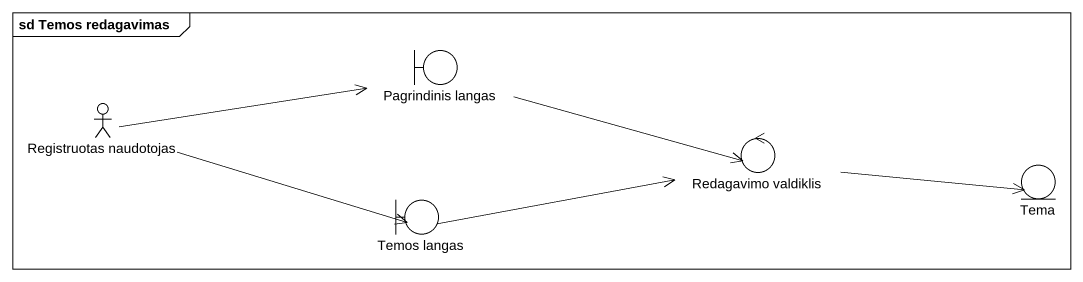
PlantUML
@startuml
mainframe sd Temos redagavimas
boundary "Pagrindinis langas" as Pagrindinis_langas
actor "Registruotas naudotojas" as Registruotas_naudotojas
control "Redagavimo valdiklis" as Redagavimo_valdiklis
boundary "Temos langas" as Temos_langas
entity Tema
Pagrindinis_langas -right-> Redagavimo_valdiklis
Registruotas_naudotojas -right-> Pagrindinis_langas
Registruotas_naudotojas -right-> Temos_langas
Redagavimo_valdiklis -right-> Tema
Temos_langas -right-> Redagavimo_valdiklis
@enduml
